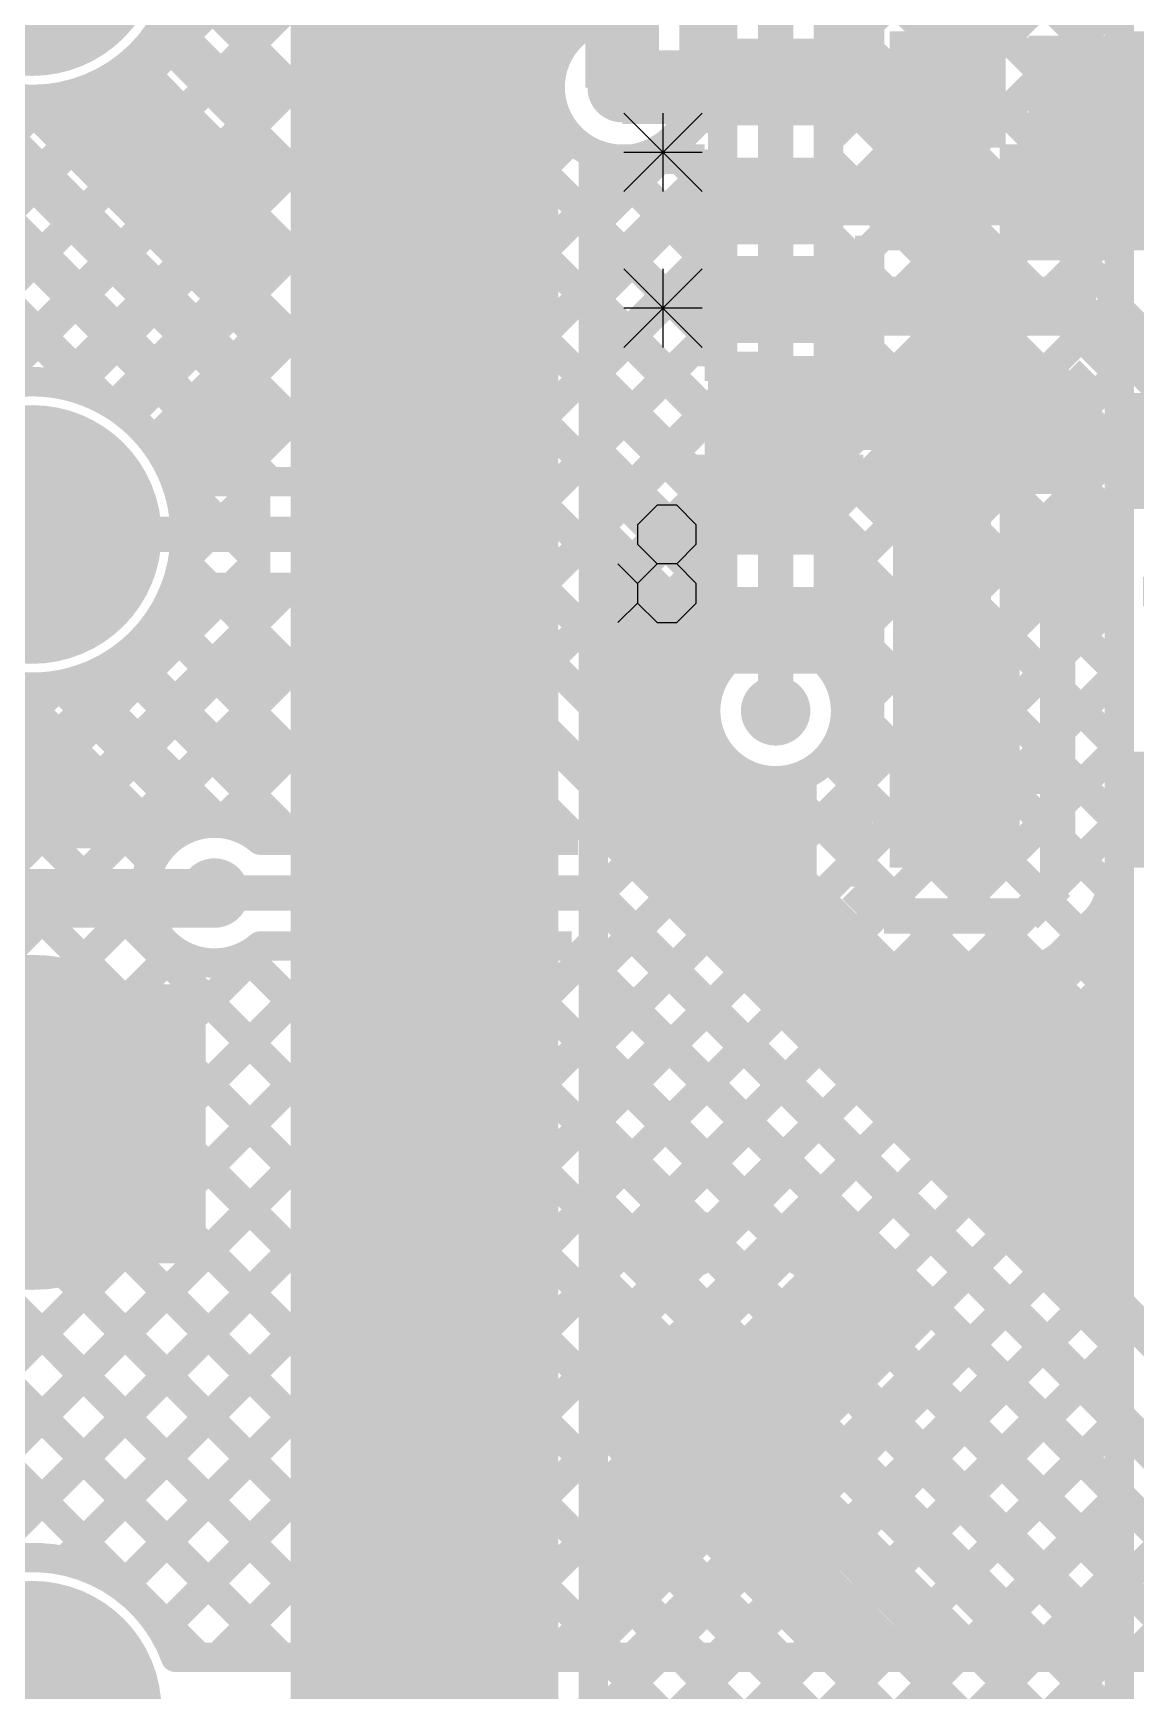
# Model space of a CAD drawing. Header units: millimetres. Extents: x 0.79 to 4.38, y 0.99 to 3.94.
# Drawn here: x 1.425 to 1.801, y 2.467 to 3.031 of the extents above; entities that cross this region are included whole.
import ezdxf

# ---------------------------------------------------------------- set-up
doc = ezdxf.new("R2010")
doc.units = ezdxf.units.MM
doc.header["$MEASUREMENT"] = 0
for name, color, linetype in [('BottomLayer', 5, 'Continuous'), ('BottomOverlay', 54, 'Continuous'), ('BottomPaste', 16, 'Continuous'), ('BottomSolder', 6, 'Continuous'), ('MultiLayer', 9, 'Continuous'), ('PadHoleLayer', 156, 'Continuous'), ('TopLayer', 1, 'Continuous'), ('TopOverlay', 2, 'Continuous'), ('TopSolder', 216, 'Continuous'), ('ViaHoleLayer', 16, 'Continuous')]:
    doc.layers.add(name, color=color, linetype=linetype)

# ---------------------------------------------------------------- blocks, each defined once
blk = doc.blocks.new('T________B_____12_P___55')
at = {"layer": 'BottomLayer', "const_width": 0.04}
for points in [[(1.18, 0, 1), (1.22, 0, 1)], [(1.38, 0, 1), (1.42, 0, 1)], [(1.58, 0, 1), (1.62, 0, 1)], [(1.78, 0, 1), (1.82, 0, 1)]]:
    blk.add_lwpolyline(points, format="xyb", close=True, dxfattribs=at)
at = {"layer": 'BottomSolder', "const_width": 0.044}
for points in [[(1.178, 0, 1), (1.222, 0, 1)], [(1.378, 0, 1), (1.422, 0, 1)], [(1.578, 0, 1), (1.622, 0, 1)], [(1.778, 0, 1), (1.822, 0, 1)]]:
    blk.add_lwpolyline(points, format="xyb", close=True, dxfattribs=at)
at = {"layer": 'MultiLayer', "const_width": 0.04}
for points in [[(1.18, 0, 1), (1.22, 0, 1)], [(1.38, 0, 1), (1.42, 0, 1)], [(1.58, 0, 1), (1.62, 0, 1)], [(1.78, 0, 1), (1.82, 0, 1)]]:
    blk.add_lwpolyline(points, format="xyb", close=True, dxfattribs=at)
at = {"layer": 'PadHoleLayer', "const_width": 0.0275}
for points in [[(1.18625, 0, 1), (1.21375, 0, 1)], [(1.38625, 0, 1), (1.41375, 0, 1)], [(1.58625, 0, 1), (1.61375, 0, 1)]]:
    blk.add_lwpolyline(points, format="xyb", close=True, dxfattribs=at)
at = {"layer": 'TopLayer', "const_width": 0.04}
for points in [[(1.18, 0, 1), (1.22, 0, 1)], [(1.38, 0, 1), (1.42, 0, 1)], [(1.58, 0, 1), (1.62, 0, 1)], [(1.78, 0, 1), (1.82, 0, 1)]]:
    blk.add_lwpolyline(points, format="xyb", close=True, dxfattribs=at)
at = {"layer": 'TopOverlay', "const_width": 0.01}
blk.add_lwpolyline([(-0.105, -0.162), (2.325, -0.162)], dxfattribs=at)
at = {"layer": 'TopSolder', "const_width": 0.044}
for points in [[(1.178, 0, 1), (1.222, 0, 1)], [(1.378, 0, 1), (1.422, 0, 1)], [(1.578, 0, 1), (1.622, 0, 1)], [(1.778, 0, 1), (1.822, 0, 1)]]:
    blk.add_lwpolyline(points, format="xyb", close=True, dxfattribs=at)
blk = doc.blocks.new('R__0402_B_66')
at = {"layer": 'BottomLayer'}
for points in [[(-0.0275, 0.0125), (-0.0275, -0.0125), (-0.0095, 0.0125), (-0.0095, -0.0125)], [(0.0095, 0.0125), (0.0095, -0.0125), (0.0275, 0.0125), (0.0275, -0.0125)]]:
    blk.add_solid(points, dxfattribs=at)
at = {"layer": 'BottomOverlay', "const_width": 0.005}
for points in [[(-0.0325, 0.0175), (-0.0325, -0.0175)], [(-0.0325, 0.0175), (-0.0085, 0.0175)], [(0.0085, 0.0175), (0.0325, 0.0175)], [(0.0325, 0.0175), (0.0325, -0.0175)], [(-0.0325, -0.0175), (-0.0085, -0.0175)], [(0.0085, -0.0175), (0.0325, -0.0175)]]:
    blk.add_lwpolyline(points, dxfattribs=at)
at = {"layer": 'BottomPaste'}
for points in [[(-0.0275, 0.0125), (-0.0275, -0.0125), (-0.0095, 0.0125), (-0.0095, -0.0125)], [(0.0095, 0.0125), (0.0095, -0.0125), (0.0275, 0.0125), (0.0275, -0.0125)]]:
    blk.add_solid(points, dxfattribs=at)
at = {"layer": 'BottomSolder'}
for points in [[(-0.0315, 0.0165), (-0.0315, -0.0165), (-0.0055, 0.0165), (-0.0055, -0.0165)], [(0.0055, 0.0165), (0.0055, -0.0165), (0.0315, 0.0165), (0.0315, -0.0165)]]:
    blk.add_solid(points, dxfattribs=at)
blk = doc.blocks.new('R__0402_B_68')
at = {"layer": 'BottomLayer'}
for points in [[(-0.0275, 0.0125), (-0.0275, -0.0125), (-0.0095, 0.0125), (-0.0095, -0.0125)], [(0.0095, 0.0125), (0.0095, -0.0125), (0.0275, 0.0125), (0.0275, -0.0125)]]:
    blk.add_solid(points, dxfattribs=at)
at = {"layer": 'BottomOverlay', "const_width": 0.005}
for points in [[(-0.0325, 0.0175), (-0.0085, 0.0175)], [(-0.0325, 0.0175), (-0.0325, -0.0175)], [(0.0085, 0.0175), (0.0325, 0.0175)], [(0.0325, 0.0175), (0.0325, -0.0175)], [(-0.0325, -0.0175), (-0.0085, -0.0175)], [(0.0085, -0.0175), (0.0325, -0.0175)]]:
    blk.add_lwpolyline(points, dxfattribs=at)
at = {"layer": 'BottomPaste'}
for points in [[(-0.0275, 0.0125), (-0.0275, -0.0125), (-0.0095, 0.0125), (-0.0095, -0.0125)], [(0.0095, 0.0125), (0.0095, -0.0125), (0.0275, 0.0125), (0.0275, -0.0125)]]:
    blk.add_solid(points, dxfattribs=at)
at = {"layer": 'BottomSolder'}
for points in [[(-0.0315, 0.0165), (-0.0315, -0.0165), (-0.0055, 0.0165), (-0.0055, -0.0165)], [(0.0055, 0.0165), (0.0055, -0.0165), (0.0315, 0.0165), (0.0315, -0.0165)]]:
    blk.add_solid(points, dxfattribs=at)
blk = doc.blocks.new('SOT23_3_B_110')
at = {"layer": 'BottomLayer'}
for points in [[(-0.02166, 0.05807), (-0.05316, 0.05807), (-0.02166, 0.02657), (-0.05316, 0.02657)], [(0.05314, 0.05807), (0.02165, 0.05807), (0.05314, 0.02657), (0.02165, 0.02657)], [(0.01574, -0.02657), (-0.01575, -0.02657), (0.01574, -0.05807), (-0.01575, -0.05807)]]:
    blk.add_solid(points, dxfattribs=at)
at = {"layer": 'BottomOverlay'}
for points, const_width in [([(-0.06409, 0.068, 1), (-0.07393, 0.068, 1)], 0.00984), ([(-0.07639, 0.068, 1), (-0.07147, 0.068, 1)], 0.00492), ([(-0.06655, 0.068, 1), (-0.06162, 0.068, 1)], 0.00492)]:
    blk.add_lwpolyline(points, format="xyb", close=True, dxfattribs=dict(at, const_width=const_width))
at = {"layer": 'BottomOverlay', "const_width": 0.01}
for points in [[(-0.06401, 0.03), (-0.06401, -0.032)], [(0.01099, 0.032), (-0.01101, 0.032)], [(0.06399, 0.03), (0.06399, -0.031)], [(-0.02901, -0.032), (-0.06401, -0.032)], [(0.06399, -0.031), (0.02899, -0.031)]]:
    blk.add_lwpolyline(points, dxfattribs=at)
at = {"layer": 'BottomPaste'}
for points in [[(-0.02166, 0.05807), (-0.05316, 0.05807), (-0.02166, 0.02657), (-0.05316, 0.02657)], [(0.05314, 0.05807), (0.02165, 0.05807), (0.05314, 0.02657), (0.02165, 0.02657)], [(0.01574, -0.02657), (-0.01575, -0.02657), (0.01574, -0.05807), (-0.01575, -0.05807)]]:
    blk.add_solid(points, dxfattribs=at)
at = {"layer": 'BottomSolder'}
for points in [[(-0.01766, 0.06207), (-0.05716, 0.06207), (-0.01766, 0.02257), (-0.05716, 0.02257)], [(0.05714, 0.06207), (0.01765, 0.06207), (0.05714, 0.02257), (0.01765, 0.02257)], [(0.01974, -0.02257), (-0.01975, -0.02257), (0.01974, -0.06207), (-0.01975, -0.06207)]]:
    blk.add_solid(points, dxfattribs=at)
blk = doc.blocks.new('SOT23_3_B_112')
at = {"layer": 'BottomLayer'}
for points in [[(-0.02166, 0.05807), (-0.05316, 0.05807), (-0.02166, 0.02657), (-0.05316, 0.02657)], [(0.05314, 0.05807), (0.02165, 0.05807), (0.05314, 0.02657), (0.02165, 0.02657)], [(0.01574, -0.02657), (-0.01575, -0.02657), (0.01574, -0.05807), (-0.01575, -0.05807)]]:
    blk.add_solid(points, dxfattribs=at)
at = {"layer": 'BottomOverlay'}
for points, const_width in [([(-0.06409, 0.068, 1), (-0.07393, 0.068, 1)], 0.00984), ([(-0.07639, 0.068, 1), (-0.07147, 0.068, 1)], 0.00492), ([(-0.06655, 0.068, 1), (-0.06162, 0.068, 1)], 0.00492)]:
    blk.add_lwpolyline(points, format="xyb", close=True, dxfattribs=dict(at, const_width=const_width))
at = {"layer": 'BottomOverlay', "const_width": 0.01}
for points in [[(-0.06401, 0.03), (-0.06401, -0.032)], [(0.01099, 0.032), (-0.01101, 0.032)], [(0.06399, 0.03), (0.06399, -0.031)], [(-0.02901, -0.032), (-0.06401, -0.032)], [(0.06399, -0.031), (0.02899, -0.031)]]:
    blk.add_lwpolyline(points, dxfattribs=at)
at = {"layer": 'BottomPaste'}
for points in [[(-0.02166, 0.05807), (-0.05316, 0.05807), (-0.02166, 0.02657), (-0.05316, 0.02657)], [(0.05314, 0.05807), (0.02165, 0.05807), (0.05314, 0.02657), (0.02165, 0.02657)], [(0.01574, -0.02657), (-0.01575, -0.02657), (0.01574, -0.05807), (-0.01575, -0.05807)]]:
    blk.add_solid(points, dxfattribs=at)
at = {"layer": 'BottomSolder'}
for points in [[(-0.01766, 0.06207), (-0.05716, 0.06207), (-0.01766, 0.02257), (-0.05716, 0.02257)], [(0.05714, 0.06207), (0.01765, 0.06207), (0.05714, 0.02257), (0.01765, 0.02257)], [(0.01974, -0.02257), (-0.01975, -0.02257), (0.01974, -0.06207), (-0.01975, -0.06207)]]:
    blk.add_solid(points, dxfattribs=at)
blk = doc.blocks.new('SOT23_3_B_114')
at = {"layer": 'BottomLayer'}
for points in [[(-0.02166, 0.05807), (-0.05316, 0.05807), (-0.02166, 0.02657), (-0.05316, 0.02657)], [(0.05314, 0.05807), (0.02165, 0.05807), (0.05314, 0.02657), (0.02165, 0.02657)], [(0.01574, -0.02657), (-0.01575, -0.02657), (0.01574, -0.05807), (-0.01575, -0.05807)]]:
    blk.add_solid(points, dxfattribs=at)
at = {"layer": 'BottomOverlay'}
for points, const_width in [([(-0.06409, 0.068, 1), (-0.07393, 0.068, 1)], 0.00984), ([(-0.07639, 0.068, 1), (-0.07147, 0.068, 1)], 0.00492), ([(-0.06655, 0.068, 1), (-0.06162, 0.068, 1)], 0.00492)]:
    blk.add_lwpolyline(points, format="xyb", close=True, dxfattribs=dict(at, const_width=const_width))
at = {"layer": 'BottomOverlay', "const_width": 0.01}
for points in [[(-0.06401, 0.03), (-0.06401, -0.032)], [(0.01099, 0.032), (-0.01101, 0.032)], [(0.06399, 0.03), (0.06399, -0.031)], [(-0.02901, -0.032), (-0.06401, -0.032)], [(0.06399, -0.031), (0.02899, -0.031)]]:
    blk.add_lwpolyline(points, dxfattribs=at)
at = {"layer": 'BottomPaste'}
for points in [[(-0.02166, 0.05807), (-0.05316, 0.05807), (-0.02166, 0.02657), (-0.05316, 0.02657)], [(0.05314, 0.05807), (0.02165, 0.05807), (0.05314, 0.02657), (0.02165, 0.02657)], [(0.01574, -0.02657), (-0.01575, -0.02657), (0.01574, -0.05807), (-0.01575, -0.05807)]]:
    blk.add_solid(points, dxfattribs=at)
at = {"layer": 'BottomSolder'}
for points in [[(-0.01766, 0.06207), (-0.05716, 0.06207), (-0.01766, 0.02257), (-0.05716, 0.02257)], [(0.05714, 0.06207), (0.01765, 0.06207), (0.05714, 0.02257), (0.01765, 0.02257)], [(0.01974, -0.02257), (-0.01975, -0.02257), (0.01974, -0.06207), (-0.01975, -0.06207)]]:
    blk.add_solid(points, dxfattribs=at)
blk = doc.blocks.new('R__0402_B_175')
at = {"layer": 'BottomLayer'}
for points in [[(-0.0275, 0.0125), (-0.0275, -0.0125), (-0.0095, 0.0125), (-0.0095, -0.0125)], [(0.0095, 0.0125), (0.0095, -0.0125), (0.0275, 0.0125), (0.0275, -0.0125)]]:
    blk.add_solid(points, dxfattribs=at)
at = {"layer": 'BottomOverlay', "const_width": 0.005}
for points in [[(-0.0085, 0.0175), (-0.0325, 0.0175)], [(-0.0325, -0.0175), (-0.0325, 0.0175)], [(0.0325, 0.0175), (0.0085, 0.0175)], [(0.0325, -0.0175), (0.0325, 0.0175)], [(-0.0085, -0.0175), (-0.0325, -0.0175)], [(0.0325, -0.0175), (0.0085, -0.0175)]]:
    blk.add_lwpolyline(points, dxfattribs=at)
at = {"layer": 'BottomPaste'}
for points in [[(-0.0275, 0.0125), (-0.0275, -0.0125), (-0.0095, 0.0125), (-0.0095, -0.0125)], [(0.0095, 0.0125), (0.0095, -0.0125), (0.0275, 0.0125), (0.0275, -0.0125)]]:
    blk.add_solid(points, dxfattribs=at)
at = {"layer": 'BottomSolder'}
for points in [[(-0.0315, 0.0165), (-0.0315, -0.0165), (-0.0055, 0.0165), (-0.0055, -0.0165)], [(0.0055, 0.0165), (0.0055, -0.0165), (0.0315, 0.0165), (0.0315, -0.0165)]]:
    blk.add_solid(points, dxfattribs=at)

msp = doc.modelspace()

# ---------------------------------------------------------------- linework, layer by layer
at = {"layer": 'BottomLayer'}
for points, const_width in [([(1.034, 3.54805), (1.65387, 2.92819)], 0.01), ([(1.07278, 3.53756), (1.60151, 3.00883)], 0.01), ([(1.034, 3.35006), (1.50606, 2.878)], 0.01), ([(1.034, 3.32178), (1.45041, 2.90537)], 0.01), ([(1.09672, 2.65236), (1.65459, 3.21022)], 0.01), ([(1.43035, 3.20828), (1.60879, 3.02983)], 0.01), ([(1.034, 2.56135), (1.66018, 3.18753)], 0.01), ([(1.41102, 2.91008), (1.67912, 3.17819)], 0.01), ([(1.43923, 2.91001), (1.688, 3.15878)], 0.01), ([(1.034, 3.15207), (1.70807, 2.478)], 0.01), ([(1.45783, 2.90033), (1.69009, 3.13259)], 0.01), ([(1.034, 3.12379), (1.45616, 2.70163)], 0.01), ([(1.47241, 3.08136), (1.66659, 2.88718)], 0.01), ([(1.73578, 3.01218), (1.73578, 3.04468)], 0.025), ([(1.47594, 3.04955), (1.65387, 2.87162)], 0.01), ([(1.46736, 3.02984), (1.65387, 2.84334)], 0.01), ([(1.39437, 3.01798), (1.5345, 2.87785)], 0.01), ([(1.62578, 3.01218), (1.67837, 3.01218)], 0.025), ([(1.68099, 3.01218), (1.73578, 3.01218)], 0.025), ([(1.45284, 3.01608), (1.65387, 2.81505)], 0.01), ([(1.47066, 2.88488), (1.60154, 3.01576)], 0.01), ([(1.09672, 2.68065), (1.42409, 3.00801)], 0.01), ([(1.43214, 3.00849), (1.68691, 2.75373)], 0.01), ([(1.49207, 2.878), (1.60869, 2.99462)], 0.01), ([(1.52035, 2.878), (1.63003, 2.98768)], 0.01), ([(1.62243, 2.98791), (1.65387, 2.95647)], 0.01), ([(1.62578, 2.98768), (1.65387, 2.98768)], 0.01), ([(1.65095, 2.98768), (1.65387, 2.98476)], 0.01), ([(1.65387, 2.95918), (1.65387, 2.98768)], 0.01), ([(1.54412, 2.87348), (1.65387, 2.98323)], 0.01), ([(1.68099, 2.97518), (1.79549, 2.97518)], 0.02), ([(1.65387, 2.95418), (1.65387, 2.95918)], 0.01), ([(1.65387, 2.95418), (1.65387, 2.95918)], 0.01), ([(1.034, 2.95408), (1.51008, 2.478)], 0.01), ([(1.55828, 2.85936), (1.65387, 2.95494)], 0.01), ([(1.65387, 2.91718), (1.65387, 2.95418)], 0.01), ([(1.68099, 2.93768), (1.68099, 2.93818)], 0.02), ([(1.68099, 2.93768), (1.78699, 2.93768)], 0.02), ([(1.78699, 2.93768), (1.8114, 2.91327)], 0.02), ([(1.034, 2.9258), (1.4818, 2.478)], 0.01), ([(1.57242, 2.84522), (1.65387, 2.92666)], 0.01), ([(1.58657, 2.83107), (1.67267, 2.91718)], 0.01), ([(1.65387, 2.91718), (1.67301, 2.91718)], 0.01), ([(1.66488, 2.91718), (1.69488, 2.88718)], 0.01), ([(1.67095, 2.88718), (1.69945, 2.91568)], 0.01), ([(1.68099, 2.91568), (1.77788, 2.91568)], 0.01), ([(1.69466, 2.91568), (1.74625, 2.86409)], 0.01), ([(1.69924, 2.88718), (1.72774, 2.91568)], 0.01), ([(1.71344, 2.8731), (1.75602, 2.91568)], 0.01), ([(1.72295, 2.91568), (1.75988, 2.87875)], 0.01), ([(1.74738, 2.87875), (1.78109, 2.91247)], 0.01), ([(1.75123, 2.91568), (1.78365, 2.88325)], 0.01), ([(1.77788, 2.91568), (1.78365, 2.9099)], 0.01), ([(1.68099, 2.90118), (1.72378, 2.90118)], 0.025), ([(1.72378, 2.90118), (1.7366, 2.88835)], 0.025), ([(1.78365, 2.87875), (1.78365, 2.9099)], 0.01), ([(1.7366, 2.76635), (1.7366, 2.88835)], 0.025), ([(1.47037, 2.88541), (1.47778, 2.878)], 0.01), ([(1.65387, 2.88718), (1.70287, 2.88718)], 0.01), ([(1.65387, 2.85018), (1.65387, 2.88718)], 0.01), ([(1.70287, 2.88232), (1.70287, 2.88718)], 0.01), ([(1.77566, 2.87875), (1.78365, 2.88674)], 0.01), ([(1.47379, 2.878), (1.53218, 2.878)], 0.01), ([(1.70766, 2.87888), (1.71761, 2.86893)], 0.01), ([(1.72291, 2.85428), (1.74625, 2.87762)], 0.01), ([(1.74625, 2.87875), (1.78365, 2.87875)], 0.01), ([(1.74625, 2.82325), (1.74625, 2.87875)], 0.01), ([(1.54494, 2.8727), (1.7934, 2.62424)], 0.01), ([(1.60071, 2.81693), (1.65387, 2.87009)], 0.01), ([(1.67799, 2.86618), (1.69491, 2.86618)], 0.012), ([(1.69491, 2.86618), (1.70491, 2.85618)], 0.012), ([(1.425, 2.86), (1.53218, 2.86)], 0.012), ([(1.53218, 2.86), (1.9304, 2.46179)], 0.012), ([(1.70491, 2.74018), (1.70491, 2.85618)], 0.012), ([(1.72261, 2.85945), (1.74625, 2.8358)], 0.01), ([(1.72291, 2.74818), (1.72291, 2.85618)], 0.01), ([(1.65387, 2.84518), (1.65387, 2.85018)], 0.01), ([(1.65387, 2.84518), (1.65387, 2.85018)], 0.01), ([(1.72291, 2.82599), (1.74625, 2.84934)], 0.01), ([(1.774, 2.74127), (1.774, 2.851)], 0.012), ([(1.65387, 2.80818), (1.65387, 2.84518)], 0.01), ([(1.034, 2.36336), (1.51264, 2.842)], 0.01), ([(1.034, 2.39165), (1.48435, 2.842)], 0.01), ([(1.47379, 2.842), (1.52473, 2.842)], 0.01), ([(1.4855, 2.842), (1.5715, 2.756)], 0.01), ([(1.51378, 2.842), (1.59978, 2.756)], 0.01), ([(1.52473, 2.842), (1.61073, 2.756)], 0.01), ([(1.61485, 2.80279), (1.65387, 2.84181)], 0.01), ([(1.4081, 2.70918), (1.53283, 2.8339)], 0.01), ([(1.46818, 2.83103), (1.54321, 2.756)], 0.01), ([(1.678, 2.82881), (1.67837, 2.82918)], 0.012), ([(1.678, 2.8), (1.678, 2.82881)], 0.012), ([(1.72291, 2.83086), (1.756, 2.79777)], 0.01), ([(1.72291, 2.79771), (1.74845, 2.82325)], 0.01), ([(1.74625, 2.82325), (1.756, 2.82325)], 0.01), ([(1.756, 2.74873), (1.756, 2.82325)], 0.01), ([(1.45405, 2.81687), (1.51493, 2.756)], 0.01), ([(1.48894, 2.76173), (1.54697, 2.81976)], 0.01), ([(1.3999, 2.81446), (1.46571, 2.74865)], 0.01), ([(1.62899, 2.78865), (1.65387, 2.81352)], 0.01), ([(1.034, 2.41993), (1.42215, 2.80808)], 0.01), ([(1.43388, 2.80876), (1.48148, 2.76116)], 0.01), ([(1.51149, 2.756), (1.56111, 2.80562)], 0.01), ([(1.72291, 2.80258), (1.756, 2.76949)], 0.01), ([(1.72291, 2.76942), (1.756, 2.80252)], 0.01), ([(1.53978, 2.756), (1.57525, 2.79148)], 0.01), ([(1.64313, 2.77451), (1.65714, 2.78851)], 0.01), ([(1.56806, 2.756), (1.58939, 2.77733)], 0.01), ([(1.65728, 2.76036), (1.67353, 2.77661)], 0.01), ([(1.68691, 2.74018), (1.68691, 2.77792)], 0.01), ([(1.72291, 2.7743), (1.74902, 2.74818)], 0.01), ([(1.72994, 2.74818), (1.756, 2.77423)], 0.01), ([(1.59634, 2.756), (1.60354, 2.76319)], 0.01), ([(1.67142, 2.74622), (1.68691, 2.76171)], 0.01), ([(1.50259, 2.756), (1.61073, 2.756)], 0.01), ([(1.72291, 2.74818), (1.75545, 2.74818)], 0.01), ([(1.76291, 2.73018), (1.774, 2.74127)], 0.012), ([(1.43765, 2.71044), (1.46327, 2.73606)], 0.01), ([(1.487, 2.738), (1.616, 2.738)], 0.012), ([(1.616, 2.738), (1.92, 2.434)], 0.012), ([(1.70491, 2.74018), (1.71491, 2.73018)], 0.012), ([(1.7934, 2.62424), (1.7934, 2.73861)], 0.01), ([(1.68556, 2.73208), (1.68786, 2.73438)], 0.01), ([(1.71491, 2.73018), (1.76291, 2.73018)], 0.012), ([(1.79077, 2.73472), (1.7934, 2.73208)], 0.01), ([(1.6922, 2.72743), (1.70215, 2.71747)], 0.01), ([(1.74213, 2.67551), (1.7934, 2.72678)], 0.01), ([(1.77566, 2.71747), (1.7867, 2.72852)], 0.01), ([(1.034, 2.16537), (1.58863, 2.72)], 0.01), ([(1.09587, 2.25552), (1.56034, 2.72)], 0.01), ([(1.46994, 2.68616), (1.50378, 2.72)], 0.01), ([(1.47678, 2.66473), (1.53206, 2.72)], 0.01), ([(1.50259, 2.72), (1.60854, 2.72)], 0.01), ([(1.52264, 2.72), (1.76464, 2.478)], 0.01), ([(1.55093, 2.72), (1.79293, 2.478)], 0.01), ([(1.57921, 2.72), (1.82121, 2.478)], 0.01), ([(1.6075, 2.72), (1.8495, 2.478)], 0.01), ([(1.60854, 2.72), (1.85054, 2.478)], 0.01), ([(1.77769, 2.71951), (1.7934, 2.7038)], 0.01), ([(1.40485, 2.50794), (1.61273, 2.71582)], 0.01), ([(1.45671, 2.70122), (1.47372, 2.71823)], 0.01), ([(1.49765, 2.71671), (1.73636, 2.478)], 0.01), ([(1.71384, 2.70379), (1.72223, 2.71218)], 0.01), ([(1.71491, 2.71218), (1.76291, 2.71218)], 0.01), ([(1.72799, 2.68965), (1.75051, 2.71218)], 0.01), ([(1.72846, 2.71218), (1.7934, 2.64723)], 0.01), ([(1.75674, 2.71218), (1.7934, 2.67552)], 0.01), ([(1.43602, 2.51082), (1.62687, 2.70167)], 0.01), ([(1.75627, 2.66137), (1.7934, 2.6985)], 0.01), ([(1.46663, 2.69116), (1.67979, 2.478)], 0.01), ([(1.45556, 2.50208), (1.64101, 2.68753)], 0.01), ([(1.46918, 2.48742), (1.65515, 2.67339)], 0.01), ([(1.77041, 2.64723), (1.7934, 2.67021)], 0.01), ([(1.48805, 2.478), (1.6693, 2.65925)], 0.01), ([(1.47652, 2.65298), (1.65151, 2.478)], 0.01), ([(1.51633, 2.478), (1.68344, 2.64511)], 0.01), ([(1.78456, 2.63308), (1.7934, 2.64193)], 0.01), ([(1.46897, 2.63225), (1.62322, 2.478)], 0.01), ([(1.54462, 2.478), (1.69758, 2.63096)], 0.01), ([(1.45524, 2.6177), (1.59494, 2.478)], 0.01), ([(1.40389, 2.61248), (1.53837, 2.478)], 0.01), ([(1.5729, 2.478), (1.71172, 2.61682)], 0.01), ([(1.43557, 2.60909), (1.56665, 2.478)], 0.01), ([(1.60119, 2.478), (1.72587, 2.60268)], 0.01), ([(1.62947, 2.478), (1.74001, 2.58854)], 0.01), ([(1.65776, 2.478), (1.75415, 2.57439)], 0.01), ([(1.68604, 2.478), (1.76829, 2.56025)], 0.01), ([(1.71432, 2.478), (1.78243, 2.54611)], 0.01), ([(1.74261, 2.478), (1.79658, 2.53197)], 0.01), ([(1.77089, 2.478), (1.81072, 2.51783)], 0.01), ([(1.79918, 2.478), (1.82486, 2.50368)], 0.01), ([(1.47379, 2.478), (1.85054, 2.478)], 0.01)]:
    msp.add_lwpolyline(points, dxfattribs=dict(at, const_width=const_width))
for points, const_width in [([(1.477, 3.06, 1), (1.373, 3.06, 1)], 0.01), ([(1.61987, 3.012, 1), (1.63169, 3.012, 1)], 0.01181), ([(1.62328, 2.98768, 1), (1.62828, 2.98768, 1)], 0.005), ([(1.67051, 2.91718, 1), (1.67551, 2.91718, 1)], 0.005), ([(1.67051, 2.91718, 1), (1.67551, 2.91718, 1)], 0.005), ([(1.67849, 2.91568, 1), (1.68349, 2.91568, 1)], 0.005), ([(1.67849, 2.91568, 1), (1.68349, 2.91568, 1)], 0.005), ([(1.47129, 2.878, 1), (1.47629, 2.878, 1)], 0.005), ([(1.52968, 2.878, 1), (1.53468, 2.878, 1)], 0.005), ([(1.52968, 2.878, 1), (1.53468, 2.878, 1)], 0.005), ([(1.70037, 2.88232, 1), (1.70537, 2.88232, 1)], 0.005), ([(1.70037, 2.88232, 1), (1.70537, 2.88232, 1)], 0.005), ([(1.70513, 2.87891, 1), (1.71013, 2.87891, 1)], 0.005), ([(1.70516, 2.87888, 1), (1.71016, 2.87888, 1)], 0.005), ([(1.54241, 2.87273, 1), (1.54741, 2.87273, 1)], 0.005), ([(1.54244, 2.8727, 1), (1.54744, 2.8727, 1)], 0.005), ([(1.71511, 2.86893, 1), (1.72011, 2.86893, 1)], 0.005), ([(1.71513, 2.8689, 1), (1.72013, 2.8689, 1)], 0.005), ([(1.72041, 2.85618, 1), (1.72541, 2.85618, 1)], 0.005), ([(1.72041, 2.85618, 1), (1.72541, 2.85618, 1)], 0.005), ([(1.47129, 2.842, 1), (1.47629, 2.842, 1)], 0.005), ([(1.65314, 2.80818, 1), (1.65814, 2.80818, 1)], 0.005), ([(1.67209, 2.8, 1), (1.68391, 2.8, 1)], 0.01181), ([(1.73179, 2.8, 1), (1.7436, 2.8, 1)], 0.01181), ([(1.68441, 2.77792, 1), (1.68941, 2.77792, 1)], 0.005), ([(1.50009, 2.756, 1), (1.50509, 2.756, 1)], 0.005), ([(1.48109, 2.738, 1), (1.49291, 2.738, 1)], 0.01181), ([(1.68441, 2.74018, 1), (1.68941, 2.74018, 1)], 0.005), ([(1.68441, 2.74018, 1), (1.68941, 2.74018, 1)], 0.005), ([(1.7893, 2.73861, 1), (1.7943, 2.73861, 1)], 0.005), ([(1.7893, 2.73861, 1), (1.7943, 2.73861, 1)], 0.005), ([(1.68968, 2.72745, 1), (1.69468, 2.72745, 1)], 0.005), ([(1.6897, 2.72743, 1), (1.6947, 2.72743, 1)], 0.005), ([(1.7842, 2.72852, 1), (1.7892, 2.72852, 1)], 0.005), ([(1.78423, 2.72854, 1), (1.78923, 2.72854, 1)], 0.005), ([(1.50009, 2.72, 1), (1.50509, 2.72, 1)], 0.005), ([(1.69965, 2.71747, 1), (1.70465, 2.71747, 1)], 0.005), ([(1.69968, 2.71745, 1), (1.70468, 2.71745, 1)], 0.005), ([(1.77313, 2.71745, 1), (1.77813, 2.71745, 1)], 0.005), ([(1.77316, 2.71747, 1), (1.77816, 2.71747, 1)], 0.005), ([(1.477, 2.66, 1), (1.373, 2.66, 1)], 0.01), ([(1.71241, 2.71218, 1), (1.71741, 2.71218, 1)], 0.005), ([(1.71241, 2.71218, 1), (1.71741, 2.71218, 1)], 0.005), ([(1.76041, 2.71218, 1), (1.76541, 2.71218, 1)], 0.005), ([(1.76041, 2.71218, 1), (1.76541, 2.71218, 1)], 0.005), ([(1.4745, 2.66, 1), (1.4795, 2.66, 1)], 0.005), ([(1.64309, 2.619, 1), (1.65491, 2.619, 1)], 0.01181), ([(1.68309, 2.619, 1), (1.69491, 2.619, 1)], 0.01181), ([(1.64309, 2.579, 1), (1.65491, 2.579, 1)], 0.01181), ([(1.68309, 2.579, 1), (1.69491, 2.579, 1)], 0.01181), ([(1.64309, 2.539, 1), (1.65491, 2.539, 1)], 0.01181), ([(1.68309, 2.54, 1), (1.69491, 2.54, 1)], 0.01181), ([(1.47129, 2.478, 1), (1.47629, 2.478, 1)], 0.005)]:
    msp.add_lwpolyline(points, format="xyb", close=True, dxfattribs=dict(at, const_width=const_width))
at = {"layer": 'BottomLayer', "const_width": 0.01}
for points in [[(1.62578, 2.98768, -1), (1.62578, 3.03668)], [(1.68099, 2.91568, -0.093119), (1.67301, 2.91718)], [(1.68099, 2.91568, -0.093119), (1.67301, 2.91718)], [(1.47379, 2.842, -5.59918), (1.47379, 2.878)], [(1.53218, 2.878, -0.198912), (1.54491, 2.87273)], [(1.53218, 2.878, -0.199396), (1.54494, 2.8727)], [(1.70287, 2.88232, -0.082479), (1.70766, 2.87888)], [(1.70287, 2.88232, -0.082011), (1.70763, 2.87891)], [(1.71761, 2.86893, -0.199396), (1.72291, 2.85618)], [(1.71763, 2.8689, -0.198912), (1.72291, 2.85618)], [(1.68691, 2.77792, -0.649707), (1.65564, 2.80818)], [(1.50259, 2.72, -2.188794), (1.50259, 2.756)], [(1.69218, 2.72745, -0.198912), (1.68691, 2.74018)], [(1.6922, 2.72743, -0.199396), (1.68691, 2.74018)], [(1.7918, 2.73861, -0.16103), (1.7867, 2.72852)], [(1.7918, 2.73861, -0.160552), (1.78673, 2.72854)], [(1.71491, 2.71218, -0.199396), (1.70215, 2.71747)], [(1.71491, 2.71218, -0.198912), (1.70218, 2.71745)], [(1.77566, 2.71747, -0.199396), (1.76291, 2.71218)], [(1.77563, 2.71745, -0.198912), (1.76291, 2.71218)], [(1.47379, 2.442, -5.59918), (1.47379, 2.478)]]:
    msp.add_lwpolyline(points, format="xyb", dxfattribs=at)
at = {"layer": 'BottomLayer'}
msp.add_solid([(1.76399, 2.95668), (1.84199, 2.95668), (1.76399, 3.02968), (1.84199, 3.02968)], dxfattribs=at)
at = {"layer": 'BottomOverlay'}
for p, q in [((1.653, 3.00332), (1.62634, 2.97666)), ((1.653, 2.97666), (1.62634, 3.00332)), ((1.63967, 2.97666), (1.63967, 3.00332)), ((1.653, 2.98999), (1.62634, 2.98999)), ((1.653, 2.95032), (1.62634, 2.92366)), ((1.653, 2.92366), (1.62634, 2.95032)), ((1.63967, 2.92366), (1.63967, 2.95032)), ((1.653, 2.93699), (1.62634, 2.93699)), ((1.63767, 2.86999), (1.63101, 2.86332)), ((1.64434, 2.86999), (1.63767, 2.86999)), ((1.651, 2.86332), (1.64434, 2.86999)), ((1.63101, 2.86332), (1.63101, 2.85666)), ((1.651, 2.85666), (1.651, 2.86332)), ((1.63101, 2.85666), (1.63767, 2.84999)), ((1.64434, 2.84999), (1.651, 2.85666)), ((1.62434, 2.84999), (1.63101, 2.84333)), ((1.63767, 2.84999), (1.63101, 2.84333)), ((1.64434, 2.84999), (1.63767, 2.84999)), ((1.651, 2.84333), (1.64434, 2.84999)), ((1.63101, 2.84333), (1.63101, 2.83666)), ((1.651, 2.83666), (1.651, 2.84333)), ((1.62434, 2.83), (1.63101, 2.83666)), ((1.63101, 2.83666), (1.63767, 2.83)), ((1.64434, 2.83), (1.651, 2.83666)), ((1.63767, 2.83), (1.64434, 2.83))]:
    msp.add_line(p, q, dxfattribs=at)
at = {"layer": 'MultiLayer', "const_width": 0.01181}
for points in [[(1.61987, 3.012, 1), (1.63169, 3.012, 1)], [(1.67209, 2.8, 1), (1.68391, 2.8, 1)], [(1.73179, 2.8, 1), (1.7436, 2.8, 1)], [(1.48109, 2.738, 1), (1.49291, 2.738, 1)], [(1.64309, 2.619, 1), (1.65491, 2.619, 1)], [(1.68309, 2.619, 1), (1.69491, 2.619, 1)], [(1.64309, 2.579, 1), (1.65491, 2.579, 1)], [(1.68309, 2.579, 1), (1.69491, 2.579, 1)], [(1.64309, 2.539, 1), (1.65491, 2.539, 1)], [(1.68309, 2.54, 1), (1.69491, 2.54, 1)]]:
    msp.add_lwpolyline(points, format="xyb", close=True, dxfattribs=at)
at = {"layer": 'TopLayer'}
for points, const_width in [([(1.62578, 3.012), (1.62578, 3.44978)], 0.025), ([(1.035, 3.36886), (1.501, 2.90286)], 0.01), ([(1.035, 3.3434), (1.501, 2.8774)], 0.01), ([(1.035, 3.31795), (1.44491, 2.90804)], 0.01), ([(1.73769, 2.8), (1.73769, 3.202)], 0.025), ([(1.501, 2.75726), (1.501, 3.189)], 0.01), ([(1.035, 3.16521), (1.44199, 2.75822)], 0.01), ([(1.67228, 3.13887), (1.795, 3.01615)], 0.01), ([(1.795, 2.36811), (1.795, 3.12041)], 0.01), ([(1.696, 3.0197), (1.795, 3.1187)], 0.01), ([(1.67228, 3.11341), (1.795, 2.99069)], 0.01), ([(1.696, 2.99425), (1.795, 3.09325)], 0.01), ([(1.65028, 3.012), (1.65028, 3.06326)], 0.01), ([(1.69564, 3.0646), (1.795, 2.96524)], 0.01), ([(1.696, 2.96879), (1.795, 3.06779)], 0.01), ([(1.678, 2.8), (1.678, 3.061)], 0.012), ([(1.696, 2.81559), (1.696, 3.061)], 0.01), ([(1.20542, 2.75822), (1.501, 3.0538)], 0.01), ([(1.4767, 3.05443), (1.501, 3.03014)], 0.01), ([(1.66, 2.81559), (1.66, 3.05354)], 0.01), ([(1.696, 2.94333), (1.795, 3.04233)], 0.01), ([(1.47063, 3.03505), (1.501, 3.00468)], 0.01), ([(1.696, 3.03878), (1.795, 2.93978)], 0.01), ([(1.65028, 3.02489), (1.66, 3.03461)], 0.01), ([(1.65028, 3.03359), (1.66, 3.02387)], 0.01), ([(1.23087, 2.75822), (1.501, 3.02835)], 0.01), ([(1.4593, 3.02092), (1.501, 2.97922)], 0.01), ([(1.696, 2.91788), (1.795, 3.01688)], 0.01), ([(1.696, 3.01333), (1.795, 2.91433)], 0.01), ([(1.1813, 2.75955), (1.42998, 3.00824)], 0.01), ([(1.42117, 3.00814), (1.501, 2.92831)], 0.01), ([(1.4434, 3.01137), (1.501, 2.95377)], 0.01), ([(1.616, 2.96516), (1.66, 3.00916)], 0.01), ([(1.65001, 3.0084), (1.66, 2.99842)], 0.01), ([(1.40683, 2.90872), (1.501, 3.00289)], 0.01), ([(1.616, 1.7615), (1.616, 2.98954)], 0.01), ([(1.64053, 2.99243), (1.66, 2.97296)], 0.01), ([(1.696, 2.89242), (1.795, 2.99142)], 0.01), ([(1.61907, 2.98844), (1.66, 2.9475)], 0.01), ([(1.696, 2.98787), (1.795, 2.88887)], 0.01), ([(1.616, 2.9397), (1.66, 2.9837)], 0.01), ([(1.43466, 2.9111), (1.501, 2.97744)], 0.01), ([(1.616, 2.96605), (1.66, 2.92205)], 0.01), ([(1.696, 2.86697), (1.795, 2.96597)], 0.01), ([(1.696, 2.96242), (1.795, 2.86341)], 0.01), ([(1.616, 2.91425), (1.66, 2.95825)], 0.01), ([(1.4529, 2.90388), (1.501, 2.95198)], 0.01), ([(1.616, 2.94059), (1.66, 2.89659)], 0.01), ([(1.696, 2.84151), (1.795, 2.94051)], 0.01), ([(1.696, 2.93696), (1.795, 2.83796)], 0.01), ([(1.616, 2.88879), (1.66, 2.93279)], 0.01), ([(1.4662, 2.89173), (1.501, 2.92652)], 0.01), ([(1.616, 2.91514), (1.66, 2.87114)], 0.01), ([(1.696, 2.81606), (1.795, 2.91506)], 0.01), ([(1.696, 2.9115), (1.795, 2.8125)], 0.01), ([(1.616, 2.86333), (1.66, 2.90733)], 0.01), ([(1.47482, 2.87489), (1.501, 2.90107)], 0.01), ([(1.616, 2.88968), (1.66, 2.84568)], 0.01), ([(1.70149, 2.79609), (1.795, 2.8896)], 0.01), ([(1.696, 2.88605), (1.795, 2.78705)], 0.01), ([(1.47304, 2.87991), (1.501, 2.85195)], 0.01), ([(1.616, 2.83788), (1.66, 2.88188)], 0.01), ([(1.47618, 2.85079), (1.501, 2.87561)], 0.01), ([(1.616, 2.86422), (1.66, 2.82022)], 0.01), ([(1.616, 2.68514), (1.795, 2.86414)], 0.01), ([(1.696, 2.86059), (1.795, 2.76159)], 0.01), ([(1.616, 2.81242), (1.66, 2.85642)], 0.01), ([(1.40906, 2.75822), (1.501, 2.85016)], 0.01), ([(1.47626, 2.85123), (1.501, 2.82649)], 0.01), ([(1.616, 2.83877), (1.6542, 2.80057)], 0.01), ([(1.616, 2.65969), (1.795, 2.83869)], 0.01), ([(1.46929, 2.83275), (1.501, 2.80103)], 0.01), ([(1.696, 2.83514), (1.795, 2.73614)], 0.01), ([(1.616, 2.78697), (1.66, 2.83097)], 0.01), ([(1.43452, 2.75822), (1.501, 2.8247)], 0.01), ([(1.45732, 2.81926), (1.501, 2.77558)], 0.01), ([(1.4407, 2.81043), (1.48944, 2.76169)], 0.01), ([(1.616, 2.81331), (1.795, 2.63431)], 0.01), ([(1.616, 2.63423), (1.795, 2.81323)], 0.01), ([(1.38361, 2.75822), (1.43421, 2.80882)], 0.01), ([(1.41706, 2.80861), (1.46744, 2.75822)], 0.01), ([(1.70143, 2.80425), (1.795, 2.71068)], 0.01), ([(1.45998, 2.75822), (1.501, 2.79925)], 0.01), ([(1.616, 2.76151), (1.65419, 2.7997)], 0.01), ([(1.616, 2.78786), (1.795, 2.60886)], 0.01), ([(1.616, 2.60878), (1.795, 2.78778)], 0.01), ([(1.616, 2.73606), (1.66216, 2.78222)], 0.01), ([(1.69591, 2.78431), (1.795, 2.68522)], 0.01), ([(1.616, 2.7106), (1.68191, 2.77651)], 0.01), ([(1.67857, 2.7762), (1.795, 2.65977)], 0.01), ([(1.48894, 2.76173), (1.501, 2.77379)], 0.01), ([(1.616, 2.7624), (1.795, 2.5834)], 0.01), ([(1.616, 2.58332), (1.795, 2.76232)], 0.01), ([(1.1813, 2.75822), (1.47443, 2.75822)], 0.01), ([(1.15355, 2.73622), (1.487, 2.73622)], 0.02), ([(1.616, 2.73695), (1.795, 2.55795)], 0.01), ([(1.616, 2.55786), (1.795, 2.73686)], 0.01), ([(1.616, 2.71149), (1.795, 2.53249)], 0.01), ([(1.616, 2.53241), (1.795, 2.71141)], 0.01), ([(1.616, 2.68603), (1.795, 2.50703)], 0.01), ([(1.616, 2.50695), (1.795, 2.68595)], 0.01), ([(1.616, 2.66058), (1.795, 2.48158)], 0.01), ([(1.616, 2.4815), (1.795, 2.6605)], 0.01), ([(1.616, 2.63512), (1.795, 2.45612)], 0.01), ([(1.616, 2.45604), (1.795, 2.63504)], 0.01), ([(1.616, 2.60967), (1.795, 2.43067)], 0.01), ([(1.616, 2.43059), (1.795, 2.60959)], 0.01), ([(1.616, 2.58421), (1.795, 2.40521)], 0.01), ([(1.616, 2.40513), (1.795, 2.58413)], 0.01), ([(1.616, 2.55875), (1.795, 2.37975)], 0.01), ([(1.616, 2.37967), (1.795, 2.55867)], 0.01), ([(1.616, 2.5333), (1.79013, 2.35917)], 0.01), ([(1.616, 2.35422), (1.795, 2.53322)], 0.01), ([(1.616, 2.50784), (2.19932, 1.92452)], 0.01), ([(1.616, 2.32876), (1.795, 2.50776)], 0.01), ([(1.616, 2.48239), (2.40739, 1.691)], 0.01), ([(1.616, 2.30331), (1.795, 2.48231)], 0.01)]:
    msp.add_lwpolyline(points, dxfattribs=dict(at, const_width=const_width))
for points, const_width in [([(1.477, 3.06, 1), (1.373, 3.06, 1)], 0.01), ([(1.61987, 3.012, 1), (1.63169, 3.012, 1)], 0.01181), ([(1.64778, 3.012, 1), (1.65278, 3.012, 1)], 0.005), ([(1.6135, 2.98954, 1), (1.6185, 2.98954, 1)], 0.005), ([(1.477, 2.86, 1), (1.373, 2.86, 1)], 0.01), ([(1.4745, 2.86, 1), (1.4795, 2.86, 1)], 0.005), ([(1.6575, 2.81559, 1), (1.6625, 2.81559, 1)], 0.005), ([(1.6935, 2.81559, 1), (1.6985, 2.81559, 1)], 0.005), ([(1.67209, 2.8, 1), (1.68391, 2.8, 1)], 0.01181), ([(1.73179, 2.8, 1), (1.7436, 2.8, 1)], 0.01181), ([(1.69931, 2.8, 1), (1.70431, 2.8, 1)], 0.005), ([(1.69931, 2.8, 1), (1.70431, 2.8, 1)], 0.005), ([(1.47193, 2.75822, 1), (1.47693, 2.75822, 1)], 0.005), ([(1.4985, 2.75726, 1), (1.5035, 2.75726, 1)], 0.005), ([(1.48109, 2.738, 1), (1.49291, 2.738, 1)], 0.01181), ([(1.64309, 2.619, 1), (1.65491, 2.619, 1)], 0.01181), ([(1.68309, 2.619, 1), (1.69491, 2.619, 1)], 0.01181), ([(1.64309, 2.579, 1), (1.65491, 2.579, 1)], 0.01181), ([(1.68309, 2.579, 1), (1.69491, 2.579, 1)], 0.01181), ([(1.64309, 2.539, 1), (1.65491, 2.539, 1)], 0.01181), ([(1.68309, 2.54, 1), (1.69491, 2.54, 1)], 0.01181)]:
    msp.add_lwpolyline(points, format="xyb", close=True, dxfattribs=dict(at, const_width=const_width))
at = {"layer": 'TopLayer', "const_width": 0.01}
for points in [[(1.65028, 3.012, -0.540287), (1.616, 2.98954)], [(1.70181, 2.8, -1.440035), (1.66, 2.81559)], [(1.696, 2.81559, -0.18034), (1.70181, 2.8)], [(1.47443, 2.75822, -0.305159), (1.501, 2.75726)]]:
    msp.add_lwpolyline(points, format="xyb", dxfattribs=at)
at = {"layer": 'TopLayer'}
for points in [[(1.513, 1.02), (1.604, 1.02), (1.513, 3.398), (1.604, 3.398)], [(1.14729, 2.612), (1.484, 2.612), (1.14729, 2.707), (1.484, 2.707)]]:
    msp.add_solid(points, dxfattribs=at)
at = {"layer": 'ViaHoleLayer'}
for points, const_width in [([(1.62283, 3.012, 1), (1.62873, 3.012, 1)], 0.00591), ([(1.67505, 2.8, 1), (1.68095, 2.8, 1)], 0.00591), ([(1.73474, 2.8, 1), (1.74065, 2.8, 1)], 0.00591), ([(1.48405, 2.738, 1), (1.48995, 2.738, 1)], 0.00591), ([(1.64506, 2.619, 1), (1.65294, 2.619, 1)], 0.00787), ([(1.68506, 2.619, 1), (1.69294, 2.619, 1)], 0.00787), ([(1.64506, 2.579, 1), (1.65294, 2.579, 1)], 0.00787), ([(1.68506, 2.579, 1), (1.69294, 2.579, 1)], 0.00787), ([(1.64506, 2.539, 1), (1.65294, 2.539, 1)], 0.00787), ([(1.68506, 2.54, 1), (1.69294, 2.54, 1)], 0.00787)]:
    msp.add_lwpolyline(points, format="xyb", close=True, dxfattribs=dict(at, const_width=const_width))

# ---------------------------------------------------------------- block references
for name, p, rotation in [('T________B_____12_P___55', (1.425, 1.26), 90), ('SOT23_3_B_114', (1.77399, 3.05368), 180), ('R__0402_B_68', (1.67837, 2.99368), 90), ('SOT23_3_B_112', (1.77399, 2.93068), 180), ('R__0402_B_175', (1.67837, 2.91968), 270), ('R__0402_B_66', (1.67837, 2.84768), 90), ('SOT23_3_B_110', (1.77399, 2.80868), 180)]:
    msp.add_blockref(name, p, dxfattribs=dict(rotation=rotation))

doc.saveas('drawing.dxf')
